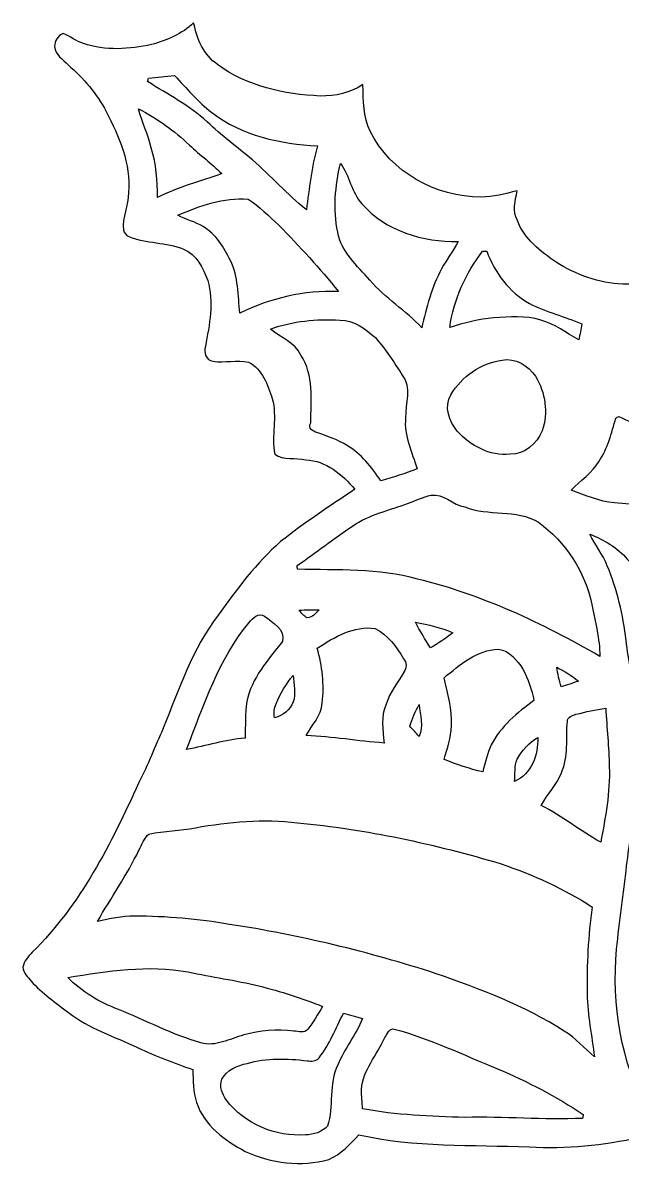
# Model space of a CAD drawing. Header units: centimetres. Extents: x -14.3 to 14.6, y -14.8 to 12.8.
# Drawn here: x -14.25 to 0.22, y -14.84 to 12.8 of the extents above; entities that cross this region are included whole.
import ezdxf

# ---------------------------------------------------------------- set-up
doc = ezdxf.new("R2010")
doc.units = ezdxf.units.CM
doc.header["$MEASUREMENT"] = 0
doc.layers.add('Layer 1', color=7, linetype='Continuous')

msp = doc.modelspace()

# ---------------------------------------------------------------- linework, layer by layer
at = {"layer": 'Layer 1', "color": 251}
for points, knots in [([(-11.14249, 12.27596), (-10.77278, 12.37262), (-10.4073, 12.53031), (-10.1279, 12.79737), (-10.1279, 12.79737), (-10.0457, 12.41601), (-9.89295, 12.0142), (-9.54969, 11.79407), (-9.54969, 11.79407), (-8.84061, 11.26384), (-7.94032, 11.06876), (-7.07108, 11.03136), (-7.07108, 11.03136), (-6.70736, 11.02007), (-6.34894, 11.11462), (-6.04026, 11.30618), (-6.04026, 11.30618), (-6.03074, 10.92835), (-6.03744, 10.53006), (-5.86669, 10.18222), (-5.86669, 10.18222), (-5.38092, 9.1948), (-4.27673, 8.58908), (-3.19264, 8.5912), (-3.19264, 8.5912), (-2.89348, 8.58238), (-2.60879, 8.67727), (-2.31987, 8.7376), (-2.31987, 8.7376), (-2.3622, 8.5023), (-2.4384, 8.2483), (-2.31175, 8.02569), (-2.31175, 8.02569), (-2.15477, 7.5752), (-1.74731, 7.28416), (-1.3783, 7.01569), (-1.3783, 7.01569), (-0.89218, 6.72359), (-0.34537, 6.49781), (0.22966, 6.4897), (0.22966, 6.4897), (0.4445, 6.47771), (0.66393, 6.50558), (0.87665, 6.46112), (0.87665, 6.46112), (0.80081, 6.1341), (0.71367, 5.8099), (0.61595, 5.48887), (0.61595, 5.48887), (0.49142, 5.06024), (0.45967, 4.61257), (0.4318, 4.16913), (0.4318, 4.16913), (1.23296, 3.94653), (2.10044, 3.83258), (2.91077, 4.07388), (2.91077, 4.07388), (3.60892, 4.26438), (4.34128, 4.43548), (4.93677, 4.86939), (4.93677, 4.86939), (5.14209, 5.01932), (5.30225, 5.22146), (5.50757, 5.37175), (5.50757, 5.37175), (5.58906, 5.10646), (5.64444, 4.82212), (5.85717, 4.62315), (5.85717, 4.62315), (6.29497, 4.15608), (6.95219, 3.99803), (7.56532, 3.92571), (7.56532, 3.92571), (8.25606, 3.86362), (8.97855, 3.91866), (9.61461, 4.21534), (9.61461, 4.21534), (9.83121, 4.31659), (10.01148, 4.47534), (10.20057, 4.61892), (10.20057, 4.61892), (10.31946, 4.29154), (10.414, 3.93559), (10.66482, 3.67947), (10.66482, 3.67947), (11.10544, 3.1944), (11.73621, 2.93934), (12.36557, 2.80882), (12.36557, 2.80882), (13.07959, 2.62643), (13.82113, 2.67229), (14.55102, 2.65536), (14.55102, 2.65536), (14.54679, 2.56187), (14.53832, 2.37561), (14.53409, 2.28212), (14.53409, 2.28212), (14.44202, 2.08315), (14.20389, 2.01718), (14.02433, 1.9177), (14.02433, 1.9177), (13.52621, 1.68381), (13.19742, 1.21532), (12.94836, 0.7426), (12.94836, 0.7426), (12.67636, 0.21625), (12.61463, -0.38171), (12.5282, -0.9592), (12.5282, -0.9592), (12.50915, -1.09996), (12.46152, -1.29046), (12.29995, -1.32856), (12.29995, -1.32856), (11.78595, -1.40194), (11.26102, -1.32292), (10.74843, -1.40406), (10.74843, -1.40406), (10.63096, -1.45979), (10.57839, -1.59738), (10.52266, -1.70674), (10.52266, -1.70674), (9.98432, -2.84057), (10.24361, -4.28519), (11.12273, -5.1756), (11.12273, -5.1756), (11.37814, -5.42149), (11.73586, -5.54037), (11.96411, -5.8166), (11.96411, -5.8166), (12.04877, -5.95524), (11.92001, -6.09741), (11.86145, -6.21736), (11.86145, -6.21736), (11.65084, -6.53909), (11.39613, -6.83824), (11.25996, -7.20266), (11.25996, -7.20266), (11.1566, -7.61224), (11.16436, -8.07438), (11.37461, -8.45114), (11.37461, -8.45114), (11.53971, -8.79581), (11.84698, -9.04346), (12.05054, -9.36131), (12.05054, -9.36131), (12.15778, -9.55146), (11.98739, -9.7028), (11.88261, -9.8358), (11.88261, -9.8358), (11.72598, -10.03053), (11.52207, -10.20692), (11.44658, -10.45422), (11.44658, -10.45422), (11.33792, -11.08957), (11.50655, -11.72739), (11.47974, -12.36451), (11.47974, -12.36451), (11.45611, -12.64991), (11.06064, -12.74022), (10.91353, -12.51303), (10.91353, -12.51303), (10.76678, -12.22128), (10.72127, -11.87274), (10.50149, -11.61874), (10.50149, -11.61874), (10.13178, -11.21022), (9.6834, -10.85921), (9.16587, -10.65953), (9.16587, -10.65953), (8.50477, -10.37555), (7.76323, -10.3124), (7.05309, -10.39036), (7.05309, -10.39036), (6.83789, -9.87496), (7.18855, -9.29252), (6.89504, -8.80251), (6.89504, -8.80251), (6.60894, -8.30333), (6.23041, -7.79709), (5.66526, -7.60024), (5.66526, -7.60024), (5.1121, -7.44643), (4.52755, -7.62282), (3.97051, -7.49547), (3.97051, -7.49547), (3.85269, -7.47042), (3.78566, -7.33107), (3.83787, -7.21642), (3.83787, -7.21642), (3.92783, -6.72359), (4.13138, -6.19689), (3.92748, -5.70618), (3.92748, -5.70618), (3.77225, -5.35093), (3.50167, -5.04684), (3.19158, -4.81753), (3.19158, -4.81753), (2.85785, -4.56671), (2.42182, -4.67924), (2.0387, -4.62209), (2.0387, -4.62209), (1.92017, -4.60834), (1.87925, -4.46793), (1.82104, -4.38644), (1.82104, -4.38644), (1.82457, -4.10739), (2.02071, -3.87738), (2.09303, -3.61597), (2.09303, -3.61597), (2.27083, -2.98203), (2.17558, -2.28529), (1.88842, -1.69827), (1.88842, -1.69827), (1.62913, -1.76671), (1.37089, -1.87854), (1.09926, -1.86196), (1.09926, -1.86196), (0.85266, -1.77341), (0.90946, -1.45627), (0.87454, -1.2506), (0.87454, -1.2506), (0.88159, -0.82021), (0.62689, -0.4505), (0.33972, -0.15452), (0.33972, -0.15452), (0.10407, 0.12947), (-0.22613, 0.30903), (-0.55951, 0.45332), (-0.55951, 0.45332), (-0.44274, 0.18521), (-0.25153, -0.04233), (-0.14111, -0.31397), (-0.14111, -0.31397), (0.09384, -0.88935), (0.24095, -1.4986), (0.31362, -2.11526), (0.31362, -2.11526), (0.36301, -2.60597), (0.49953, -3.08539), (0.50871, -3.57999), (0.50871, -3.57999), (0.52917, -4.35645), (0.62794, -5.13433), (0.55421, -5.91079), (0.55421, -5.91079), (0.51188, -6.46536), (0.38453, -7.00899), (0.32526, -7.56179), (0.32526, -7.56179), (0.24694, -8.23242), (0.15593, -8.90164), (0.08043, -9.57263), (0.08043, -9.57263), (-0.03387, -10.90754), (0.1711, -12.3063), (0.84949, -13.47752), (0.84949, -13.47752), (0.91052, -13.60029), (0.94509, -13.73999), (0.93169, -13.87792), (0.93169, -13.87792), (0.90699, -14.01798), (0.76482, -14.08642), (0.63888, -14.11323), (0.63888, -14.11323), (-0.23424, -14.31078), (-1.13383, -14.39686), (-2.02847, -14.34571), (-2.02847, -14.34571), (-3.40078, -14.29526), (-4.7939, -14.36123), (-6.14257, -14.05502), (-6.14257, -14.05502), (-6.35459, -14.28327), (-6.56908, -14.53092), (-6.86682, -14.64874), (-6.86682, -14.64874), (-7.53251, -14.83607), (-8.25888, -14.74999), (-8.88048, -14.45507), (-8.88048, -14.45507), (-9.37824, -14.19719), (-9.87143, -13.82395), (-10.06158, -13.27538), (-10.06158, -13.27538), (-10.14024, -13.01715), (-10.13813, -12.74551), (-10.15189, -12.47916), (-10.15189, -12.47916), (-10.60309, -12.31829), (-11.05359, -12.15249), (-11.48644, -11.94647), (-11.48644, -11.94647), (-12.0463, -11.678), (-12.65626, -11.49421), (-13.14979, -11.10474), (-13.14979, -11.10474), (-13.45988, -10.86414), (-13.78656, -10.63907), (-14.05008, -10.34556), (-14.05008, -10.34556), (-14.12169, -10.23973), (-14.25046, -10.14801), (-14.25081, -10.00901), (-14.25081, -10.00901), (-14.22894, -9.86261), (-14.12205, -9.75042), (-14.02503, -9.64671), (-14.02503, -9.64671), (-12.8584, -8.50547), (-12.11933, -7.01851), (-11.45046, -5.55096), (-11.45046, -5.55096), (-11.23139, -5.12374), (-11.06135, -4.67431), (-10.86203, -4.23827), (-10.86203, -4.23827), (-10.48279, -3.30024), (-10.15929, -2.31881), (-9.53558, -1.50636), (-9.53558, -1.50636), (-9.08544, -0.87454), (-8.61801, -0.24342), (-8.03099, 0.26952), (-8.03099, 0.26952), (-7.45525, 0.72178), (-6.84389, 1.12571), (-6.23711, 1.53423), (-6.23711, 1.53423), (-6.53768, 1.88913), (-6.93244, 2.22744), (-7.42103, 2.24543), (-7.42103, 2.24543), (-7.66057, 2.30364), (-7.96219, 2.22673), (-8.16645, 2.38266), (-8.16645, 2.38266), (-8.26382, 2.82011), (-8.10225, 3.28612), (-8.23242, 3.72392), (-8.23242, 3.72392), (-8.33438, 4.05412), (-8.47019, 4.43936), (-8.80004, 4.60516), (-8.80004, 4.60516), (-9.08297, 4.66619), (-9.37754, 4.58576), (-9.66258, 4.62492), (-9.66258, 4.62492), (-9.82804, 4.64573), (-9.89259, 4.84117), (-9.84568, 4.98581), (-9.84568, 4.98581), (-9.7476, 5.50721), (-9.63119, 6.05825), (-9.78958, 6.57895), (-9.78958, 6.57895), (-9.90318, 6.8774), (-10.05064, 7.20866), (-10.36955, 7.33496), (-10.36955, 7.33496), (-10.79253, 7.5057), (-11.27231, 7.46478), (-11.69423, 7.63905), (-11.69423, 7.63905), (-11.7602, 7.6648), (-11.80818, 7.72407), (-11.82088, 7.79251), (-11.82088, 7.79251), (-11.8618, 8.10225), (-11.70234, 8.38941), (-11.70411, 8.69738), (-11.70411, 8.69738), (-11.63955, 9.39412), (-11.92389, 10.05558), (-12.24068, 10.65671), (-12.24068, 10.65671), (-12.46752, 11.08992), (-12.79031, 11.46422), (-13.15932, 11.78278), (-13.15932, 11.78278), (-13.28808, 11.91189), (-13.46623, 12.03078), (-13.48528, 12.22728), (-13.48528, 12.22728), (-13.48352, 12.35534), (-13.40979, 12.4968), (-13.28244, 12.53843), (-13.28244, 12.53843), (-13.10781, 12.47881), (-12.96529, 12.35075), (-12.78678, 12.29783), (-12.78678, 12.29783), (-12.25762, 12.11439), (-11.68083, 12.15919), (-11.14249, 12.27596), (-11.14249, 12.27596), (-11.14249, 12.27596), (-11.14249, 12.27596), (-11.14249, 12.27596)], [0, 0, 0, 0, 0.00990099, 0.00990099, 0.00990099, 0.00990099, 0.01980198, 0.01980198, 0.01980198, 0.01980198, 0.02970297, 0.02970297, 0.02970297, 0.02970297, 0.03960396, 0.03960396, 0.03960396, 0.03960396, 0.04950495, 0.04950495, 0.04950495, 0.04950495, 0.05940594, 0.05940594, 0.05940594, 0.05940594, 0.06930693, 0.06930693, 0.06930693, 0.06930693, 0.07920792, 0.07920792, 0.07920792, 0.07920792, 0.08910891, 0.08910891, 0.08910891, 0.08910891, 0.0990099, 0.0990099, 0.0990099, 0.0990099, 0.10891089, 0.10891089, 0.10891089, 0.10891089, 0.11881188, 0.11881188, 0.11881188, 0.11881188, 0.12871287, 0.12871287, 0.12871287, 0.12871287, 0.13861386, 0.13861386, 0.13861386, 0.13861386, 0.14851485, 0.14851485, 0.14851485, 0.14851485, 0.15841584, 0.15841584, 0.15841584, 0.15841584, 0.16831683, 0.16831683, 0.16831683, 0.16831683, 0.17821782, 0.17821782, 0.17821782, 0.17821782, 0.18811881, 0.18811881, 0.18811881, 0.18811881, 0.1980198, 0.1980198, 0.1980198, 0.1980198, 0.20792079, 0.20792079, 0.20792079, 0.20792079, 0.21782178, 0.21782178, 0.21782178, 0.21782178, 0.22772277, 0.22772277, 0.22772277, 0.22772277, 0.23762376, 0.23762376, 0.23762376, 0.23762376, 0.24752475, 0.24752475, 0.24752475, 0.24752475, 0.25742574, 0.25742574, 0.25742574, 0.25742574, 0.26732673, 0.26732673, 0.26732673, 0.26732673, 0.27722772, 0.27722772, 0.27722772, 0.27722772, 0.28712871, 0.28712871, 0.28712871, 0.28712871, 0.2970297, 0.2970297, 0.2970297, 0.2970297, 0.30693069, 0.30693069, 0.30693069, 0.30693069, 0.31683168, 0.31683168, 0.31683168, 0.31683168, 0.32673267, 0.32673267, 0.32673267, 0.32673267, 0.33663366, 0.33663366, 0.33663366, 0.33663366, 0.34653465, 0.34653465, 0.34653465, 0.34653465, 0.35643564, 0.35643564, 0.35643564, 0.35643564, 0.36633663, 0.36633663, 0.36633663, 0.36633663, 0.37623762, 0.37623762, 0.37623762, 0.37623762, 0.38613861, 0.38613861, 0.38613861, 0.38613861, 0.3960396, 0.3960396, 0.3960396, 0.3960396, 0.40594059, 0.40594059, 0.40594059, 0.40594059, 0.41584158, 0.41584158, 0.41584158, 0.41584158, 0.42574257, 0.42574257, 0.42574257, 0.42574257, 0.43564356, 0.43564356, 0.43564356, 0.43564356, 0.44554455, 0.44554455, 0.44554455, 0.44554455, 0.45544554, 0.45544554, 0.45544554, 0.45544554, 0.46534653, 0.46534653, 0.46534653, 0.46534653, 0.47524752, 0.47524752, 0.47524752, 0.47524752, 0.48514851, 0.48514851, 0.48514851, 0.48514851, 0.4950495, 0.4950495, 0.4950495, 0.4950495, 0.5049505, 0.5049505, 0.5049505, 0.5049505, 0.51485149, 0.51485149, 0.51485149, 0.51485149, 0.52475248, 0.52475248, 0.52475248, 0.52475248, 0.53465347, 0.53465347, 0.53465347, 0.53465347, 0.54455446, 0.54455446, 0.54455446, 0.54455446, 0.55445545, 0.55445545, 0.55445545, 0.55445545, 0.56435644, 0.56435644, 0.56435644, 0.56435644, 0.57425743, 0.57425743, 0.57425743, 0.57425743, 0.58415842, 0.58415842, 0.58415842, 0.58415842, 0.59405941, 0.59405941, 0.59405941, 0.59405941, 0.6039604, 0.6039604, 0.6039604, 0.6039604, 0.61386139, 0.61386139, 0.61386139, 0.61386139, 0.62376238, 0.62376238, 0.62376238, 0.62376238, 0.63366337, 0.63366337, 0.63366337, 0.63366337, 0.64356436, 0.64356436, 0.64356436, 0.64356436, 0.65346535, 0.65346535, 0.65346535, 0.65346535, 0.66336634, 0.66336634, 0.66336634, 0.66336634, 0.67326733, 0.67326733, 0.67326733, 0.67326733, 0.68316832, 0.68316832, 0.68316832, 0.68316832, 0.69306931, 0.69306931, 0.69306931, 0.69306931, 0.7029703, 0.7029703, 0.7029703, 0.7029703, 0.71287129, 0.71287129, 0.71287129, 0.71287129, 0.72277228, 0.72277228, 0.72277228, 0.72277228, 0.73267327, 0.73267327, 0.73267327, 0.73267327, 0.74257426, 0.74257426, 0.74257426, 0.74257426, 0.75247525, 0.75247525, 0.75247525, 0.75247525, 0.76237624, 0.76237624, 0.76237624, 0.76237624, 0.77227723, 0.77227723, 0.77227723, 0.77227723, 0.78217822, 0.78217822, 0.78217822, 0.78217822, 0.79207921, 0.79207921, 0.79207921, 0.79207921, 0.8019802, 0.8019802, 0.8019802, 0.8019802, 0.81188119, 0.81188119, 0.81188119, 0.81188119, 0.82178218, 0.82178218, 0.82178218, 0.82178218, 0.83168317, 0.83168317, 0.83168317, 0.83168317, 0.84158416, 0.84158416, 0.84158416, 0.84158416, 0.85148515, 0.85148515, 0.85148515, 0.85148515, 0.86138614, 0.86138614, 0.86138614, 0.86138614, 0.87128713, 0.87128713, 0.87128713, 0.87128713, 0.88118812, 0.88118812, 0.88118812, 0.88118812, 0.89108911, 0.89108911, 0.89108911, 0.89108911, 0.9009901, 0.9009901, 0.9009901, 0.9009901, 0.91089109, 0.91089109, 0.91089109, 0.91089109, 0.92079208, 0.92079208, 0.92079208, 0.92079208, 0.93069307, 0.93069307, 0.93069307, 0.93069307, 0.94059406, 0.94059406, 0.94059406, 0.94059406, 0.95049505, 0.95049505, 0.95049505, 0.95049505, 0.96039604, 0.96039604, 0.96039604, 0.96039604, 0.97029703, 0.97029703, 0.97029703, 0.97029703, 0.98019802, 0.98019802, 0.98019802, 0.98019802, 1, 1, 1, 1]), ([(-11.21904, 11.46493), (-11.22398, 11.44341), (-11.2335, 11.40107), (-11.23844, 11.37991), (-11.23844, 11.37991), (-10.75408, 11.06734), (-10.22738, 10.8077), (-9.8044, 10.40906), (-9.8044, 10.40906), (-9.45903, 10.08062), (-9.07591, 9.79699), (-8.71044, 9.49219), (-8.71044, 9.49219), (-8.26417, 9.10202), (-7.87083, 8.65364), (-7.40728, 8.28287), (-7.40728, 8.28287), (-7.3339, 8.79969), (-7.2838, 9.3218), (-7.13775, 9.82521), (-7.13775, 9.82521), (-8.03275, 9.87425), (-8.96479, 10.07039), (-9.68587, 10.63343), (-9.68587, 10.63343), (-10.033, 10.88214), (-10.29053, 11.22786), (-10.59427, 11.52349), (-10.59427, 11.52349), (-10.80206, 11.49985), (-11.0109, 11.48327), (-11.21904, 11.46493), (-11.21904, 11.46493), (-11.21904, 11.46493), (-11.21904, 11.46493), (-11.21904, 11.46493)], [0, 0, 0, 0, 0.1, 0.1, 0.1, 0.1, 0.2, 0.2, 0.2, 0.2, 0.3, 0.3, 0.3, 0.3, 0.4, 0.4, 0.4, 0.4, 0.5, 0.5, 0.5, 0.5, 0.6, 0.6, 0.6, 0.6, 0.7, 0.7, 0.7, 0.7, 0.8, 0.8, 0.8, 0.8, 1, 1, 1, 1]), ([(-11.45999, 10.72303), (-11.38343, 10.39989), (-11.22715, 10.10214), (-11.15236, 9.77759), (-11.15236, 9.77759), (-11.02678, 9.3913), (-11.00843, 8.98349), (-10.99926, 8.58061), (-10.99926, 8.58061), (-10.50784, 8.83849), (-9.96315, 8.96197), (-9.44739, 9.1567), (-9.44739, 9.1567), (-9.69116, 9.404), (-9.97903, 9.60332), (-10.22809, 9.84532), (-10.22809, 9.84532), (-10.59568, 10.19351), (-11.01161, 10.48808), (-11.45999, 10.72303), (-11.45999, 10.72303), (-11.45999, 10.72303), (-11.45999, 10.72303), (-11.45999, 10.72303)], [0, 0, 0, 0, 0.14285714, 0.14285714, 0.14285714, 0.14285714, 0.28571429, 0.28571429, 0.28571429, 0.28571429, 0.42857143, 0.42857143, 0.42857143, 0.42857143, 0.57142857, 0.57142857, 0.57142857, 0.57142857, 0.71428571, 0.71428571, 0.71428571, 0.71428571, 1, 1, 1, 1]), ([(-6.58566, 9.404), (-6.70631, 8.86142), (-6.76981, 8.29239), (-6.64986, 7.74382), (-6.64986, 7.74382), (-6.56484, 7.26369), (-6.17643, 6.93173), (-5.87093, 6.58248), (-5.87093, 6.58248), (-5.50369, 6.1468), (-5.00592, 5.85223), (-4.62209, 5.43278), (-4.62209, 5.43278), (-4.50039, 5.91926), (-4.39032, 6.4195), (-4.14091, 6.85976), (-4.14091, 6.85976), (-4.01461, 7.08272), (-3.86609, 7.29227), (-3.73909, 7.51487), (-3.73909, 7.51487), (-4.59034, 7.5057), (-5.49628, 7.76817), (-6.06778, 8.43033), (-6.06778, 8.43033), (-6.32284, 8.70973), (-6.35988, 9.11154), (-6.58566, 9.404), (-6.58566, 9.404), (-6.58566, 9.404), (-6.58566, 9.404), (-6.58566, 9.404)], [0, 0, 0, 0, 0.11111111, 0.11111111, 0.11111111, 0.11111111, 0.22222222, 0.22222222, 0.22222222, 0.22222222, 0.33333333, 0.33333333, 0.33333333, 0.33333333, 0.44444444, 0.44444444, 0.44444444, 0.44444444, 0.55555556, 0.55555556, 0.55555556, 0.55555556, 0.66666667, 0.66666667, 0.66666667, 0.66666667, 0.77777778, 0.77777778, 0.77777778, 0.77777778, 1, 1, 1, 1]), ([(-10.51172, 8.15128), (-10.31416, 8.04616), (-10.09015, 7.99924), (-9.90071, 7.87612), (-9.90071, 7.87612), (-9.58391, 7.69726), (-9.39835, 7.37376), (-9.2396, 7.05979), (-9.2396, 7.05979), (-9.04804, 6.66397), (-9.05757, 6.21524), (-9.01277, 5.78838), (-9.01277, 5.78838), (-8.27581, 6.15033), (-7.45772, 6.33977), (-6.63469, 6.31119), (-6.63469, 6.31119), (-7.07954, 6.87388), (-7.56955, 7.39775), (-8.07261, 7.90822), (-8.07261, 7.90822), (-8.3125, 8.12624), (-8.53793, 8.36789), (-8.81415, 8.54004), (-8.81415, 8.54004), (-9.40223, 8.58802), (-9.97867, 8.37918), (-10.51172, 8.15128), (-10.51172, 8.15128), (-10.51172, 8.15128), (-10.51172, 8.15128), (-10.51172, 8.15128)], [0, 0, 0, 0, 0.11111111, 0.11111111, 0.11111111, 0.11111111, 0.22222222, 0.22222222, 0.22222222, 0.22222222, 0.33333333, 0.33333333, 0.33333333, 0.33333333, 0.44444444, 0.44444444, 0.44444444, 0.44444444, 0.55555556, 0.55555556, 0.55555556, 0.55555556, 0.66666667, 0.66666667, 0.66666667, 0.66666667, 0.77777778, 0.77777778, 0.77777778, 0.77777778, 1, 1, 1, 1]), ([(-3.15419, 7.28239), (-3.55953, 6.74264), (-3.85128, 6.11611), (-3.94547, 5.44371), (-3.94547, 5.44371), (-3.59586, 5.54531), (-3.24379, 5.65326), (-2.87726, 5.67196), (-2.87726, 5.67196), (-2.50296, 5.69313), (-2.11208, 5.73793), (-1.74907, 5.61904), (-1.74907, 5.61904), (-1.40653, 5.5372), (-1.13489, 5.30225), (-0.82762, 5.14456), (-0.82762, 5.14456), (-0.80186, 5.27332), (-0.78105, 5.40314), (-0.75812, 5.53191), (-0.75812, 5.53191), (-1.17475, 5.70653), (-1.61925, 5.81343), (-2.02248, 6.0198), (-2.02248, 6.0198), (-2.51425, 6.2932), (-2.85397, 6.76769), (-3.05329, 7.28451), (-3.05329, 7.28451), (-3.07834, 7.2838), (-3.12879, 7.28274), (-3.15419, 7.28239), (-3.15419, 7.28239), (-3.15419, 7.28239), (-3.15419, 7.28239), (-3.15419, 7.28239)], [0, 0, 0, 0, 0.1, 0.1, 0.1, 0.1, 0.2, 0.2, 0.2, 0.2, 0.3, 0.3, 0.3, 0.3, 0.4, 0.4, 0.4, 0.4, 0.5, 0.5, 0.5, 0.5, 0.6, 0.6, 0.6, 0.6, 0.7, 0.7, 0.7, 0.7, 0.8, 0.8, 0.8, 0.8, 1, 1, 1, 1]), ([(-8.26982, 5.40244), (-8.02746, 5.19112), (-7.68526, 5.08353), (-7.53957, 4.77555), (-7.53957, 4.77555), (-7.22348, 4.29401), (-7.29051, 3.68582), (-7.30179, 3.14113), (-7.30179, 3.14113), (-7.38329, 2.99649), (-7.24606, 2.93793), (-7.15116, 2.9023), (-7.15116, 2.9023), (-6.90739, 2.81376), (-6.65515, 2.73826), (-6.43573, 2.59609), (-6.43573, 2.59609), (-6.08471, 2.39677), (-5.83001, 2.06904), (-5.61023, 1.73849), (-5.61023, 1.73849), (-5.31283, 1.82069), (-5.01932, 1.91805), (-4.73004, 2.0253), (-4.73004, 2.0253), (-4.85493, 2.42746), (-5.05636, 2.82751), (-5.01191, 3.26108), (-5.01191, 3.26108), (-5.01579, 3.60045), (-4.86304, 3.99556), (-5.09023, 4.29119), (-5.09023, 4.29119), (-5.29414, 4.60163), (-5.49346, 4.91772), (-5.74111, 5.19571), (-5.74111, 5.19571), (-5.97676, 5.41091), (-6.26181, 5.62081), (-6.5973, 5.61622), (-6.5973, 5.61622), (-7.16104, 5.65256), (-7.73748, 5.59894), (-8.26982, 5.40244), (-8.26982, 5.40244), (-8.26982, 5.40244), (-8.26982, 5.40244), (-8.26982, 5.40244)], [0, 0, 0, 0, 0.07692308, 0.07692308, 0.07692308, 0.07692308, 0.15384615, 0.15384615, 0.15384615, 0.15384615, 0.23076923, 0.23076923, 0.23076923, 0.23076923, 0.30769231, 0.30769231, 0.30769231, 0.30769231, 0.38461538, 0.38461538, 0.38461538, 0.38461538, 0.46153846, 0.46153846, 0.46153846, 0.46153846, 0.53846154, 0.53846154, 0.53846154, 0.53846154, 0.61538462, 0.61538462, 0.61538462, 0.61538462, 0.69230769, 0.69230769, 0.69230769, 0.69230769, 0.76923077, 0.76923077, 0.76923077, 0.76923077, 0.84615385, 0.84615385, 0.84615385, 0.84615385, 1, 1, 1, 1]), ([(-2.68288, 4.65455), (-3.19334, 4.58047), (-3.6576, 4.25556), (-3.92007, 3.81529), (-3.92007, 3.81529), (-4.08728, 3.53307), (-3.95923, 3.17147), (-3.7652, 2.93758), (-3.7652, 2.93758), (-3.44276, 2.58904), (-2.97886, 2.32234), (-2.48779, 2.38301), (-2.48779, 2.38301), (-2.13889, 2.36996), (-1.83727, 2.63701), (-1.71344, 2.94675), (-1.71344, 2.94675), (-1.55998, 3.37891), (-1.63618, 3.87703), (-1.87431, 4.26367), (-1.87431, 4.26367), (-2.04929, 4.52155), (-2.36291, 4.71276), (-2.68288, 4.65455), (-2.68288, 4.65455), (-2.68288, 4.65455), (-2.68288, 4.65455), (-2.68288, 4.65455)], [0, 0, 0, 0, 0.125, 0.125, 0.125, 0.125, 0.25, 0.25, 0.25, 0.25, 0.375, 0.375, 0.375, 0.375, 0.5, 0.5, 0.5, 0.5, 0.625, 0.625, 0.625, 0.625, 0.75, 0.75, 0.75, 0.75, 1, 1, 1, 1]), ([(0.13441, 3.2953), (0.11747, 3.28436), (0.08361, 3.26284), (0.06667, 3.25226), (0.06667, 3.25226), (-0.04657, 2.89913), (-0.12347, 2.51919), (-0.34184, 2.21156), (-0.34184, 2.21156), (-0.51294, 1.93146), (-0.78281, 1.73814), (-1.016, 1.51483), (-1.016, 1.51483), (-0.67522, 1.38853), (-0.33443, 1.23684), (0.03175, 1.20403), (0.03175, 1.20403), (0.51964, 1.16522), (1.00894, 1.14018), (1.49754, 1.10878), (1.49754, 1.10878), (1.6062, 1.3268), (1.71768, 1.54764), (1.772, 1.78647), (1.772, 1.78647), (1.78611, 2.03271), (1.72791, 2.27789), (1.66158, 2.51319), (1.66158, 2.51319), (1.59808, 2.6349), (1.59667, 2.85856), (1.42557, 2.88184), (1.42557, 2.88184), (0.97755, 2.95275), (0.54081, 3.09351), (0.13441, 3.2953), (0.13441, 3.2953), (0.13441, 3.2953), (0.13441, 3.2953), (0.13441, 3.2953)], [0, 0, 0, 0, 0.09090909, 0.09090909, 0.09090909, 0.09090909, 0.18181818, 0.18181818, 0.18181818, 0.18181818, 0.27272727, 0.27272727, 0.27272727, 0.27272727, 0.36363636, 0.36363636, 0.36363636, 0.36363636, 0.45454545, 0.45454545, 0.45454545, 0.45454545, 0.54545455, 0.54545455, 0.54545455, 0.54545455, 0.63636364, 0.63636364, 0.63636364, 0.63636364, 0.72727273, 0.72727273, 0.72727273, 0.72727273, 0.81818182, 0.81818182, 0.81818182, 0.81818182, 1, 1, 1, 1]), ([(-4.39949, 1.39241), (-4.58752, 1.34973), (-4.76179, 1.26153), (-4.94383, 1.20015), (-4.94383, 1.20015), (-5.39574, 1.02411), (-5.88716, 0.92604), (-6.2925, 0.64664), (-6.2925, 0.64664), (-6.74793, 0.33973), (-7.18009, 0), (-7.6327, -0.3108), (-7.6327, -0.3108), (-7.62988, -0.33196), (-7.62459, -0.37465), (-7.62176, -0.39617), (-7.62176, -0.39617), (-6.65515, -0.42369), (-5.66596, -0.37606), (-4.7244, -0.635), (-4.7244, -0.635), (-3.16653, -1.01318), (-1.70321, -1.69968), (-0.32209, -2.5019), (-0.32209, -2.5019), (-0.3235, -2.07892), (-0.43427, -1.66511), (-0.51364, -1.25236), (-0.51364, -1.25236), (-0.68157, -0.46108), (-1.14229, 0.26882), (-1.80552, 0.73625), (-1.80552, 0.73625), (-2.33927, 1.07386), (-3.01272, 0.87418), (-3.58352, 1.10596), (-3.58352, 1.10596), (-3.87068, 1.15711), (-4.09787, 1.4351), (-4.39949, 1.39241), (-4.39949, 1.39241), (-4.39949, 1.39241), (-4.39949, 1.39241), (-4.39949, 1.39241)], [0, 0, 0, 0, 0.08333333, 0.08333333, 0.08333333, 0.08333333, 0.16666667, 0.16666667, 0.16666667, 0.16666667, 0.25, 0.25, 0.25, 0.25, 0.33333333, 0.33333333, 0.33333333, 0.33333333, 0.41666667, 0.41666667, 0.41666667, 0.41666667, 0.5, 0.5, 0.5, 0.5, 0.58333333, 0.58333333, 0.58333333, 0.58333333, 0.66666667, 0.66666667, 0.66666667, 0.66666667, 0.75, 0.75, 0.75, 0.75, 0.83333333, 0.83333333, 0.83333333, 0.83333333, 1, 1, 1, 1]), ([(-7.5819, -1.38359), (-7.52616, -1.4538), (-7.47042, -1.53035), (-7.38611, -1.5681), (-7.38611, -1.5681), (-7.26264, -1.56951), (-7.1815, -1.45521), (-7.09613, -1.38148), (-7.09613, -1.38148), (-7.2584, -1.3783), (-7.42033, -1.37971), (-7.5819, -1.38359), (-7.5819, -1.38359), (-7.5819, -1.38359), (-7.5819, -1.38359), (-7.5819, -1.38359)], [0, 0, 0, 0, 0.2, 0.2, 0.2, 0.2, 0.4, 0.4, 0.4, 0.4, 0.6, 0.6, 0.6, 0.6, 1, 1, 1, 1]), ([(-8.78911, -1.68663), (-9.53135, -2.57493), (-9.88589, -3.6897), (-10.29723, -4.75086), (-10.29723, -4.75086), (-9.82663, -4.66478), (-9.36731, -4.51661), (-8.88824, -4.47463), (-8.88824, -4.47463), (-8.87801, -4.17971), (-8.88224, -3.88408), (-8.84802, -3.59092), (-8.84802, -3.59092), (-8.72666, -3.02542), (-8.33155, -2.5841), (-7.98513, -2.14277), (-7.98513, -2.14277), (-7.90046, -1.85702), (-8.22748, -1.67781), (-8.41446, -1.53423), (-8.41446, -1.53423), (-8.55592, -1.43122), (-8.70409, -1.58256), (-8.78911, -1.68663), (-8.78911, -1.68663), (-8.78911, -1.68663), (-8.78911, -1.68663), (-8.78911, -1.68663)], [0, 0, 0, 0, 0.125, 0.125, 0.125, 0.125, 0.25, 0.25, 0.25, 0.25, 0.375, 0.375, 0.375, 0.375, 0.5, 0.5, 0.5, 0.5, 0.625, 0.625, 0.625, 0.625, 0.75, 0.75, 0.75, 0.75, 1, 1, 1, 1]), ([(-7.14269, -2.30329), (-7.02663, -2.73403), (-6.97124, -3.18558), (-7.02345, -3.63044), (-7.02345, -3.63044), (-7.04533, -3.937), (-7.27428, -4.15713), (-7.41116, -4.41572), (-7.41116, -4.41572), (-6.78109, -4.43865), (-6.1595, -4.54872), (-5.53191, -4.59458), (-5.53191, -4.59458), (-5.56119, -4.28061), (-5.61446, -3.95146), (-5.48217, -3.65196), (-5.48217, -3.65196), (-5.3915, -3.36973), (-5.20312, -3.13549), (-5.05248, -2.88431), (-5.05248, -2.88431), (-4.99498, -2.78624), (-4.96817, -2.64548), (-5.06483, -2.55905), (-5.06483, -2.55905), (-5.22958, -2.26836), (-5.44336, -1.98826), (-5.74358, -1.82845), (-5.74358, -1.82845), (-6.25687, -1.75189), (-6.72888, -2.03553), (-7.14269, -2.30329), (-7.14269, -2.30329), (-7.14269, -2.30329), (-7.14269, -2.30329), (-7.14269, -2.30329)], [0, 0, 0, 0, 0.1, 0.1, 0.1, 0.1, 0.2, 0.2, 0.2, 0.2, 0.3, 0.3, 0.3, 0.3, 0.4, 0.4, 0.4, 0.4, 0.5, 0.5, 0.5, 0.5, 0.6, 0.6, 0.6, 0.6, 0.7, 0.7, 0.7, 0.7, 0.8, 0.8, 0.8, 0.8, 1, 1, 1, 1]), ([(-4.77132, -1.67393), (-4.67184, -1.89301), (-4.53143, -2.08986), (-4.40902, -2.29694), (-4.40902, -2.29694), (-4.22028, -2.1911), (-4.04354, -2.06481), (-3.87174, -1.93357), (-3.87174, -1.93357), (-4.15361, -1.79529), (-4.46687, -1.74096), (-4.77132, -1.67393), (-4.77132, -1.67393), (-4.77132, -1.67393), (-4.77132, -1.67393), (-4.77132, -1.67393)], [0, 0, 0, 0, 0.2, 0.2, 0.2, 0.2, 0.4, 0.4, 0.4, 0.4, 0.6, 0.6, 0.6, 0.6, 1, 1, 1, 1]), ([(-4.08376, -3.01766), (-3.99591, -3.39866), (-3.88549, -3.78354), (-3.90631, -4.17901), (-3.90631, -4.17901), (-3.90913, -4.45982), (-4.00967, -4.72546), (-4.08093, -4.99357), (-4.08093, -4.99357), (-3.77437, -5.10399), (-3.46886, -5.22252), (-3.1496, -5.29202), (-3.1496, -5.29202), (-3.08963, -5.07224), (-3.03848, -4.84752), (-2.94323, -4.64009), (-2.94323, -4.64009), (-2.71357, -4.18783), (-2.31069, -3.86186), (-1.91206, -3.56517), (-1.91206, -3.56517), (-1.96568, -3.30412), (-2.05211, -3.04729), (-2.17805, -2.81199), (-2.17805, -2.81199), (-2.31669, -2.6035), (-2.49943, -2.35444), (-2.76895, -2.32798), (-2.76895, -2.32798), (-3.29071, -2.33856), (-3.70064, -2.70616), (-4.08376, -3.01766), (-4.08376, -3.01766), (-4.08376, -3.01766), (-4.08376, -3.01766), (-4.08376, -3.01766)], [0, 0, 0, 0, 0.1, 0.1, 0.1, 0.1, 0.2, 0.2, 0.2, 0.2, 0.3, 0.3, 0.3, 0.3, 0.4, 0.4, 0.4, 0.4, 0.5, 0.5, 0.5, 0.5, 0.6, 0.6, 0.6, 0.6, 0.7, 0.7, 0.7, 0.7, 0.8, 0.8, 0.8, 0.8, 1, 1, 1, 1]), ([(-1.36349, -2.75943), (-1.33809, -2.921), (-1.29963, -3.08046), (-1.2573, -3.23815), (-1.2573, -3.23815), (-1.1176, -3.19299), (-0.97719, -3.14819), (-0.83749, -3.10127), (-0.83749, -3.10127), (-0.99483, -2.96157), (-1.18463, -2.86632), (-1.36349, -2.75943), (-1.36349, -2.75943), (-1.36349, -2.75943), (-1.36349, -2.75943), (-1.36349, -2.75943)], [0, 0, 0, 0, 0.2, 0.2, 0.2, 0.2, 0.4, 0.4, 0.4, 0.4, 0.6, 0.6, 0.6, 0.6, 1, 1, 1, 1]), ([(-8.13823, -3.64702), (-8.17915, -3.7525), (-8.20349, -3.86997), (-8.17245, -3.9818), (-8.17245, -3.9818), (-7.97489, -3.93735), (-7.79568, -3.79448), (-7.72442, -3.60257), (-7.72442, -3.60257), (-7.65281, -3.39443), (-7.71596, -3.17147), (-7.7276, -2.95981), (-7.7276, -2.95981), (-7.89728, -3.16689), (-8.04016, -3.39725), (-8.13823, -3.64702), (-8.13823, -3.64702), (-8.13823, -3.64702), (-8.13823, -3.64702), (-8.13823, -3.64702)], [0, 0, 0, 0, 0.16666667, 0.16666667, 0.16666667, 0.16666667, 0.33333333, 0.33333333, 0.33333333, 0.33333333, 0.5, 0.5, 0.5, 0.5, 0.66666667, 0.66666667, 0.66666667, 0.66666667, 1, 1, 1, 1]), ([(-4.68489, -3.66254), (-4.77943, -3.82729), (-4.84681, -4.00509), (-4.9082, -4.1843), (-4.9082, -4.1843), (-4.83623, -4.26932), (-4.76144, -4.35292), (-4.68454, -4.43477), (-4.68454, -4.43477), (-4.56953, -4.19382), (-4.66725, -3.91478), (-4.68489, -3.66254), (-4.68489, -3.66254), (-4.68489, -3.66254), (-4.68489, -3.66254), (-4.68489, -3.66254)], [0, 0, 0, 0, 0.2, 0.2, 0.2, 0.2, 0.4, 0.4, 0.4, 0.4, 0.6, 0.6, 0.6, 0.6, 1, 1, 1, 1]), ([(-0.89747, -3.90102), (-0.98178, -3.92959), (-1.10737, -3.96275), (-1.10596, -4.07353), (-1.10596, -4.07353), (-1.13877, -4.48486), (-1.07738, -4.92301), (-1.24883, -5.31178), (-1.24883, -5.31178), (-1.35819, -5.60423), (-1.59138, -5.82577), (-1.73496, -6.09917), (-1.73496, -6.09917), (-1.23754, -6.36552), (-0.78987, -6.71266), (-0.29986, -6.99135), (-0.29986, -6.99135), (-0.18662, -6.39022), (-0.07197, -5.78238), (-0.09278, -5.16784), (-0.09278, -5.16784), (-0.10231, -4.69618), (-0.15311, -4.22698), (-0.1778, -3.75603), (-0.1778, -3.75603), (-0.42051, -3.78813), (-0.66075, -3.83893), (-0.89747, -3.90102), (-0.89747, -3.90102), (-0.89747, -3.90102), (-0.89747, -3.90102), (-0.89747, -3.90102)], [0, 0, 0, 0, 0.11111111, 0.11111111, 0.11111111, 0.11111111, 0.22222222, 0.22222222, 0.22222222, 0.22222222, 0.33333333, 0.33333333, 0.33333333, 0.33333333, 0.44444444, 0.44444444, 0.44444444, 0.44444444, 0.55555556, 0.55555556, 0.55555556, 0.55555556, 0.66666667, 0.66666667, 0.66666667, 0.66666667, 0.77777778, 0.77777778, 0.77777778, 0.77777778, 1, 1, 1, 1]), ([(-2.31987, -4.98122), (-2.39219, -5.15126), (-2.35867, -5.34353), (-2.38019, -5.52309), (-2.38019, -5.52309), (-1.97485, -5.3407), (-1.8034, -4.88103), (-1.82104, -4.45946), (-1.82104, -4.45946), (-2.03271, -4.58117), (-2.1971, -4.77344), (-2.31987, -4.98122), (-2.31987, -4.98122), (-2.31987, -4.98122), (-2.31987, -4.98122), (-2.31987, -4.98122)], [0, 0, 0, 0, 0.2, 0.2, 0.2, 0.2, 0.4, 0.4, 0.4, 0.4, 0.6, 0.6, 0.6, 0.6, 1, 1, 1, 1]), ([(-10.08309, -6.63857), (-10.45457, -6.7116), (-10.83698, -6.71301), (-11.20634, -6.79344), (-11.20634, -6.79344), (-11.33016, -6.88658), (-11.37179, -7.04921), (-11.4487, -7.17797), (-11.4487, -7.17797), (-11.73445, -7.78122), (-12.12144, -8.32732), (-12.45129, -8.90552), (-12.45129, -8.90552), (-12.15637, -8.83567), (-11.85721, -8.77429), (-11.55277, -8.77394), (-11.55277, -8.77394), (-10.78477, -8.77605), (-10.01677, -8.8459), (-9.25971, -8.97326), (-9.25971, -8.97326), (-7.5692, -9.23219), (-5.90162, -9.63612), (-4.27567, -10.16459), (-4.27567, -10.16459), (-3.20816, -10.53783), (-2.13607, -10.93787), (-1.17969, -11.551), (-1.17969, -11.551), (-0.90805, -11.72422), (-0.68792, -11.96022), (-0.44979, -12.17401), (-0.44979, -12.17401), (-0.51858, -11.66812), (-0.61383, -11.16436), (-0.62865, -10.65283), (-0.62865, -10.65283), (-0.63571, -9.95151), (-0.60678, -9.24948), (-0.50624, -8.55486), (-0.50624, -8.55486), (-1.18851, -8.11001), (-1.93851, -7.77416), (-2.70722, -7.51029), (-2.70722, -7.51029), (-4.31024, -7.03227), (-5.95348, -6.67456), (-7.62106, -6.52392), (-7.62106, -6.52392), (-8.44197, -6.41421), (-9.27171, -6.49817), (-10.08309, -6.63857), (-10.08309, -6.63857), (-10.08309, -6.63857), (-10.08309, -6.63857), (-10.08309, -6.63857)], [0, 0, 0, 0, 0.06666667, 0.06666667, 0.06666667, 0.06666667, 0.13333333, 0.13333333, 0.13333333, 0.13333333, 0.2, 0.2, 0.2, 0.2, 0.26666667, 0.26666667, 0.26666667, 0.26666667, 0.33333333, 0.33333333, 0.33333333, 0.33333333, 0.4, 0.4, 0.4, 0.4, 0.46666667, 0.46666667, 0.46666667, 0.46666667, 0.53333333, 0.53333333, 0.53333333, 0.53333333, 0.6, 0.6, 0.6, 0.6, 0.66666667, 0.66666667, 0.66666667, 0.66666667, 0.73333333, 0.73333333, 0.73333333, 0.73333333, 0.8, 0.8, 0.8, 0.8, 0.86666667, 0.86666667, 0.86666667, 0.86666667, 1, 1, 1, 1]), ([(-13.16637, -10.25772), (-12.82488, -10.60379), (-12.39732, -10.85674), (-11.9447, -11.02854), (-11.9447, -11.02854), (-11.28007, -11.29136), (-10.64719, -11.6399), (-9.95645, -11.83252), (-9.95645, -11.83252), (-9.60296, -11.94082), (-9.25266, -11.73515), (-8.91928, -11.64519), (-8.91928, -11.64519), (-8.5277, -11.52878), (-8.11213, -11.49667), (-7.70749, -11.55382), (-7.70749, -11.55382), (-7.60624, -11.54959), (-7.44643, -11.61344), (-7.36988, -11.50585), (-7.36988, -11.50585), (-7.24006, -11.33052), (-7.12823, -11.14249), (-7.01604, -10.95551), (-7.01604, -10.95551), (-7.51487, -10.75161), (-8.03169, -10.59639), (-8.55133, -10.45774), (-8.55133, -10.45774), (-9.11719, -10.32651), (-9.69186, -10.24114), (-10.25984, -10.12084), (-10.25984, -10.12084), (-11.22468, -9.94939), (-12.21034, -10.09297), (-13.16637, -10.25772), (-13.16637, -10.25772), (-13.16637, -10.25772), (-13.16637, -10.25772), (-13.16637, -10.25772)], [0, 0, 0, 0, 0.09090909, 0.09090909, 0.09090909, 0.09090909, 0.18181818, 0.18181818, 0.18181818, 0.18181818, 0.27272727, 0.27272727, 0.27272727, 0.27272727, 0.36363636, 0.36363636, 0.36363636, 0.36363636, 0.45454545, 0.45454545, 0.45454545, 0.45454545, 0.54545455, 0.54545455, 0.54545455, 0.54545455, 0.63636364, 0.63636364, 0.63636364, 0.63636364, 0.72727273, 0.72727273, 0.72727273, 0.72727273, 0.81818182, 0.81818182, 0.81818182, 0.81818182, 1, 1, 1, 1]), ([(-6.50769, -11.12167), (-6.70419, -11.4808), (-6.84177, -11.87591), (-7.10142, -12.19729), (-7.10142, -12.19729), (-7.1688, -12.2876), (-7.29051, -12.27808), (-7.38964, -12.2682), (-7.38964, -12.2682), (-7.87047, -12.20964), (-8.36754, -12.19764), (-8.83744, -12.33064), (-8.83744, -12.33064), (-9.0745, -12.37897), (-9.32744, -12.48516), (-9.44386, -12.7127), (-9.44386, -12.7127), (-9.52253, -12.8845), (-9.43257, -13.07183), (-9.33909, -13.21823), (-9.33909, -13.21823), (-8.89706, -13.79573), (-8.14846, -14.11146), (-7.42633, -14.05467), (-7.42633, -14.05467), (-7.23336, -14.05819), (-7.02804, -13.98764), (-6.89575, -13.84794), (-6.89575, -13.84794), (-6.73947, -13.36957), (-6.87917, -12.82559), (-6.64739, -12.36627), (-6.64739, -12.36627), (-6.48547, -11.97469), (-6.20607, -11.64484), (-6.05402, -11.24902), (-6.05402, -11.24902), (-6.20571, -11.20563), (-6.35635, -11.16401), (-6.50769, -11.12167), (-6.50769, -11.12167), (-6.50769, -11.12167), (-6.50769, -11.12167), (-6.50769, -11.12167)], [0, 0, 0, 0, 0.08333333, 0.08333333, 0.08333333, 0.08333333, 0.16666667, 0.16666667, 0.16666667, 0.16666667, 0.25, 0.25, 0.25, 0.25, 0.33333333, 0.33333333, 0.33333333, 0.33333333, 0.41666667, 0.41666667, 0.41666667, 0.41666667, 0.5, 0.5, 0.5, 0.5, 0.58333333, 0.58333333, 0.58333333, 0.58333333, 0.66666667, 0.66666667, 0.66666667, 0.66666667, 0.75, 0.75, 0.75, 0.75, 0.83333333, 0.83333333, 0.83333333, 0.83333333, 1, 1, 1, 1]), ([(-5.51215, -11.7094), (-5.70336, -12.12568), (-6.04308, -12.48833), (-6.07483, -12.96458), (-6.07483, -12.96458), (-6.07589, -13.11875), (-6.06037, -13.27291), (-6.0519, -13.42707), (-6.0519, -13.42707), (-5.2384, -13.58159), (-4.4069, -13.6144), (-3.58069, -13.63416), (-3.58069, -13.63416), (-2.63313, -13.61546), (-1.68698, -13.69801), (-0.73942, -13.6592), (-0.73942, -13.6592), (-0.73484, -13.63592), (-0.72602, -13.58971), (-0.72143, -13.56642), (-0.72143, -13.56642), (-1.37336, -13.12898), (-2.07116, -12.76526), (-2.79471, -12.46187), (-2.79471, -12.46187), (-3.61562, -12.12109), (-4.42489, -11.7408), (-5.28355, -11.50091), (-5.28355, -11.50091), (-5.40597, -11.47127), (-5.45888, -11.6272), (-5.51215, -11.7094)], [0, 0, 0, 0, 0.11111111, 0.11111111, 0.11111111, 0.11111111, 0.22222222, 0.22222222, 0.22222222, 0.22222222, 0.33333333, 0.33333333, 0.33333333, 0.33333333, 0.44444444, 0.44444444, 0.44444444, 0.44444444, 0.55555556, 0.55555556, 0.55555556, 0.55555556, 0.66666667, 0.66666667, 0.66666667, 0.66666667, 0.77777778, 0.77777778, 0.77777778, 0.77777778, 1, 1, 1, 1])]:
    msp.add_open_spline(points, degree=3, knots=knots, dxfattribs=at)

doc.saveas('drawing.dxf')
